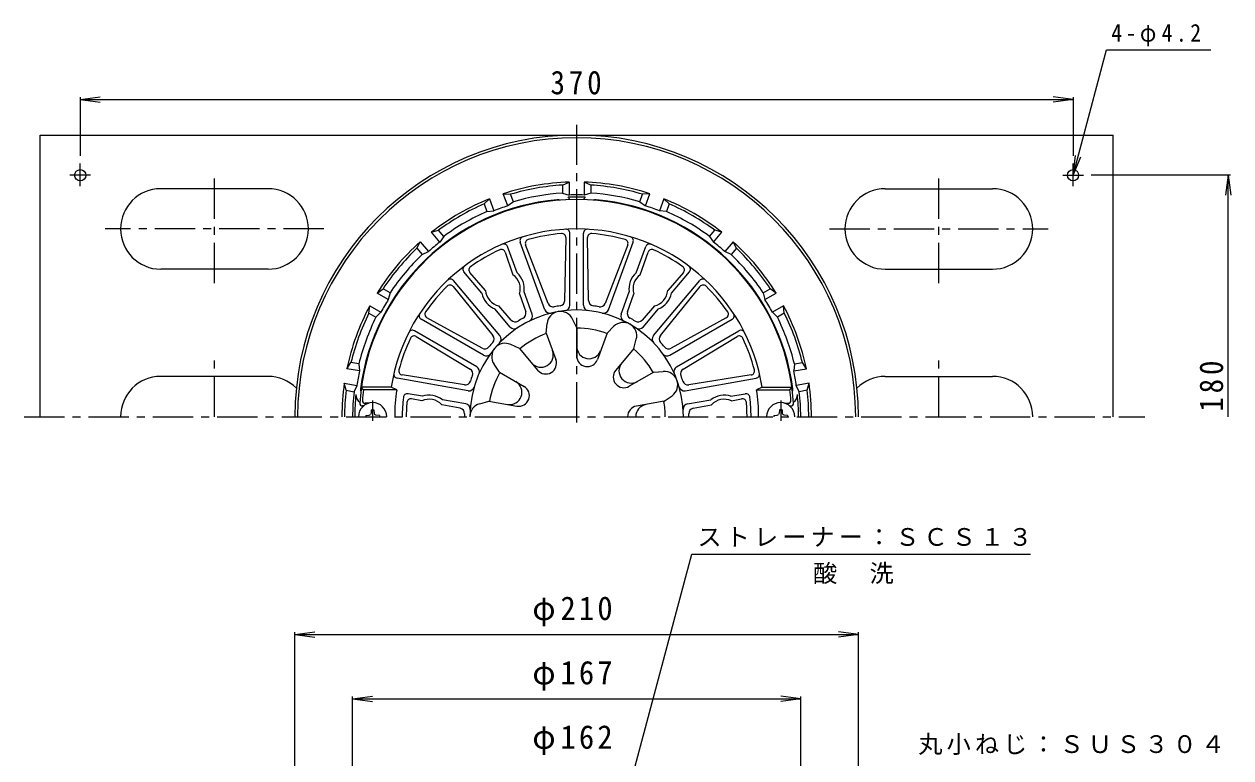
# Model space of a CAD drawing. Units: millimetres, scale not verified. Extents: x -243 to 233, y -346 to 418.
# Drawn here: x -238 to 211.7, y 144.6 to 418.2 of the extents above; entities that cross this region are included whole.
import ezdxf

# ---------------------------------------------------------------- set-up
doc = ezdxf.new("R2010")
doc.units = ezdxf.units.MM
doc.header["$LTSCALE"] = 3
doc.linetypes.add('CHAIN1', pattern=[8, 5, -1, 1, -1])
for name, color, linetype, lineweight in [('0-0_通り芯', 3, 'Continuous', 9), ('0-2_仕上', 6, 'Continuous', 9), ('0-4_その他', 7, 'Continuous', 9), ('0-5_寸法', 7, 'Continuous', 9), ('0-A', 2, 'Continuous', 9)]:
    doc.layers.add(name, color=color, linetype=linetype, lineweight=lineweight)
doc.styles.add('ＭＳ ゴシック', font='')
doc.styles.get('ＭＳ ゴシック').set_extended_font_data('MS Gothic')

msp = doc.modelspace()

# ---------------------------------------------------------------- linework, layer by layer
at = {"layer": '0-0_通り芯', "linetype": 'CHAIN1'}
for p, q in [((-32.1, 380.656), (-32.1, 268.173)), ((-238.027, 271.816), (179.667, 271.816))]:
    msp.add_line(p, q, dxfattribs=at)
at = {"layer": '0-0_通り芯'}
for p, q in [((-37.35, 358.156), (-34.85, 359.272)), ((-37.35, 358.156), (-37.35, 355.15)), ((-34.85, 359.272), (-34.85, 354.46)), ((-29.35, 359.272), (-29.35, 354.46)), ((-26.85, 358.156), (-29.35, 359.272)), ((-26.85, 358.156), (-26.85, 355.15)), ((-66.563, 351.154), (-64.596, 353.058)), ((-66.563, 351.154), (-65.536, 348.329)), ((-64.596, 353.058), (-62.95, 348.535)), ((-57.782, 350.416), (-59.428, 354.939)), ((-59.428, 354.939), (-56.697, 354.745)), ((-55.669, 351.92), (-57.782, 350.416)), ((-55.669, 351.92), (-56.697, 354.745)), ((-37.35, 355.15), (-34.85, 354.46)), ((-26.85, 355.15), (-29.35, 354.46)), ((-8.531, 351.92), (-7.503, 354.745)), ((-8.531, 351.92), (-6.418, 350.416)), ((-4.772, 354.939), (-7.503, 354.745)), ((-6.418, 350.416), (-4.772, 354.939)), ((0.396, 353.058), (-1.25, 348.535)), ((2.364, 351.154), (0.396, 353.058)), ((2.364, 351.154), (1.336, 348.329)), ((-65.536, 348.329), (-62.95, 348.535)), ((1.336, 348.329), (-1.25, 348.535)), ((-86.209, 340.579), (-83.577, 341.331)), ((-83.116, 336.892), (-86.209, 340.579)), ((-81.645, 339.028), (-83.577, 341.331)), ((-81.645, 339.028), (-83.116, 336.892)), ((17.445, 339.028), (19.377, 341.331)), ((17.445, 339.028), (18.916, 336.892)), ((18.916, 336.892), (22.009, 340.579)), ((22.009, 340.579), (19.377, 341.331)), ((-91.62, 334.582), (-90.423, 337.044)), ((-91.62, 334.582), (-89.688, 332.279)), ((-90.423, 337.044), (-87.329, 333.357)), ((-89.688, 332.279), (-87.329, 333.357)), ((26.223, 337.044), (23.129, 333.357)), ((25.488, 332.279), (23.129, 333.357)), ((27.42, 334.582), (25.488, 332.279)), ((27.42, 334.582), (26.223, 337.044)), ((-106.465, 317.926), (-104.248, 319.533)), ((-101.645, 318.03), (-104.248, 319.533)), ((37.445, 318.03), (40.048, 319.533)), ((42.265, 317.926), (40.048, 319.533)), ((-102.297, 315.519), (-106.465, 317.926)), ((-101.645, 318.03), (-102.297, 315.519)), ((37.445, 318.03), (38.097, 315.519)), ((38.097, 315.519), (42.265, 317.926)), ((-109.498, 310.439), (-109.215, 313.162)), ((-109.498, 310.439), (-106.895, 308.936)), ((-109.215, 313.162), (-105.047, 310.756)), ((-106.895, 308.936), (-105.047, 310.756)), ((45.015, 313.162), (40.847, 310.756)), ((42.695, 308.936), (40.847, 310.756)), ((45.298, 310.439), (42.695, 308.936)), ((45.298, 310.439), (45.015, 313.162)), ((-117.75, 289.711), (-116.217, 291.979)), ((-113.011, 288.875), (-117.75, 289.711)), ((-113.257, 291.457), (-116.217, 291.979)), ((-113.257, 291.457), (-113.011, 288.875)), ((49.057, 291.457), (48.811, 288.875)), ((48.811, 288.875), (53.55, 289.711)), ((49.057, 291.457), (52.017, 291.979)), ((53.55, 289.711), (52.017, 291.979)), ((-118.706, 284.294), (-113.966, 283.458)), ((-118.04, 281.638), (-118.706, 284.294)), ((-115.08, 281.116), (-113.966, 283.458)), ((54.506, 284.294), (49.766, 283.458)), ((50.88, 281.116), (49.766, 283.458)), ((53.84, 281.638), (54.506, 284.294)), ((-118.04, 281.638), (-115.08, 281.116)), ((53.84, 281.638), (50.88, 281.116))]:
    msp.add_line(p, q, dxfattribs=at)
for centre, radius, start, end in [((-32.1, 271.816), 105, 0, 180), ((-32.1, 271.816), 104, 0, 180), ((-32.1, 271.816), 87.5, 91.80103, 108.19896), ((-32.1, 271.816), 86.5, 93.47961, 106.52036), ((-32.1, 271.816), 87.5, 71.80104, 88.19897), ((-32.1, 271.816), 86.5, 73.47964, 86.52039), ((-32.1, 271.816), 81.222, 95.13423, 172.65509), ((-32.1, 271.816), 87.5, 111.80103, 128.19896), ((-32.1, 271.816), 86.5, 113.47961, 126.52036), ((-32.1, 271.816), 83.5, 93.6048, 106.39519), ((-39.1, 349.723), 3, 72.56505, 95.13419), ((-32.1, 271.816), 81.867, 87.78403, 92.21597), ((-38.514, 350.631), 4.416, 29.04991, 42.62891), ((-32.1, 271.816), 82.69, 88.09418, 91.90582), ((-25.686, 350.631), 4.416, 137.37109, 150.94998), ((-32.1, 271.816), 83.5, 73.60481, 86.3952), ((-25.1, 349.723), 3, 84.86581, 107.43559), ((-32.1, 271.816), 81.222, 7.34491, 84.86577), ((-32.1, 271.816), 87.5, 51.80104, 68.19897), ((-32.1, 271.816), 86.5, 53.47964, 66.52039), ((-32.1, 271.816), 83.5, 113.6048, 126.39519), ((-32.1, 271.816), 82.69, 110, 111.90582), ((-32.1, 271.816), 82.69, 108.09416, 109.99998), ((-32.1, 271.816), 82.69, 70.00002, 71.90584), ((-32.1, 271.816), 82.69, 68.09418, 70), ((-32.1, 271.816), 83.5, 53.60481, 66.3952), ((-32.1, 271.816), 87.5, 131.80103, 148.19896), ((-32.1, 271.816), 86.5, 133.47961, 146.52036), ((-32.1, 271.816), 82.69, 130, 131.90582), ((-32.1, 271.816), 82.69, 128.09416, 129.99998), ((-32.1, 271.816), 82.69, 50.00002, 51.90584), ((-32.1, 271.816), 82.69, 48.09418, 50), ((-32.1, 271.816), 87.5, 31.80104, 48.19897), ((-32.1, 271.816), 86.5, 33.47964, 46.52039), ((-32.1, 271.816), 83.5, 133.6048, 146.39519), ((-32.1, 271.816), 83.5, 33.60481, 46.3952), ((-32.1, 271.816), 82.69, 148.09416, 149.99998), ((-32.1, 271.816), 82.69, 30.00002, 31.90584), ((-32.1, 271.816), 87.5, 151.80103, 168.19896), ((-32.1, 271.816), 86.5, 153.47961, 166.52036), ((-32.1, 271.816), 82.69, 150, 151.90582), ((-32.1, 271.816), 82.69, 28.09418, 30), ((-32.1, 271.816), 87.5, 11.80104, 28.19897), ((-32.1, 271.816), 86.5, 13.47964, 26.52039), ((-32.1, 271.816), 83.5, 153.6048, 166.39519), ((-32.1, 271.816), 83.5, 13.60481, 26.3952), ((-32.1, 271.816), 82.69, 168.09416, 169.99998), ((-32.1, 271.816), 82.69, 10.00002, 11.90584), ((-32.1, 271.816), 87.5, 171.80103, 180), ((-32.1, 271.816), 82.69, 170, 171.90582), ((-32.1, 271.816), 82.69, 8.09418, 10), ((-32.1, 271.816), 87.5, 0, 8.19897), ((-32.1, 271.816), 86.5, 173.47961, 180), ((-32.1, 271.816), 83.5, 173.6048, 180), ((-32.1, 271.816), 82.69, 174.2384, 180), ((-111.387, 279.816), 3, 174.23843, 239.30704), ((-109.68, 281.816), 3, 172.65503, 195.22437), ((45.48, 281.816), 3, 344.77563, 7.34497), ((47.187, 279.816), 3, 300.69263, 5.76157), ((-32.1, 271.816), 82.69, 0, 5.7616), ((-32.1, 271.816), 83.5, 0, 6.3952), ((-32.1, 271.816), 86.5, 0, 6.52039)]:
    msp.add_arc(centre, radius, start, end, dxfattribs=at)
at = {"layer": '0-2_仕上'}
for p, q in [((-36.13, 338.559), (-36.568, 315.08)), ((-34.6, 313.355), (-34.6, 340.199)), ((-29.6, 313.355), (-29.6, 340.199)), ((-27.634, 315.08), (-28.07, 338.56)), ((-58.715, 333.155), (-55.829, 324.741)), ((-54.267, 325.41), (-57.838, 335.22)), ((-43.958, 311.705), (-53.139, 336.93)), ((-42.701, 313.998), (-51.14, 335.913)), ((-13.06, 335.912), (-21.501, 313.999)), ((-20.242, 311.705), (-11.061, 336.93)), ((-9.933, 325.41), (-6.362, 335.22)), ((-8.373, 324.74), (-5.485, 333.156)), ((-67.431, 317.81), (-74.141, 325.807)), ((-66.07, 318.826), (-71.915, 325.535)), ((7.714, 325.535), (1.871, 318.828)), ((3.231, 317.811), (9.941, 325.807)), ((-78.089, 320.353), (-63.332, 302.086)), ((-60.716, 302.029), (-77.971, 322.593)), ((-3.484, 302.029), (13.771, 322.593)), ((-0.869, 302.088), (13.89, 320.354)), ((-53.373, 317.582), (-51.096, 310.943)), ((-48.656, 309.995), (-51.682, 318.306)), ((-15.543, 309.995), (-12.518, 318.307)), ((-13.106, 310.944), (-10.828, 317.585)), ((-56.886, 305.243), (-62.571, 312.019)), ((-56.489, 307.829), (-61.101, 313.123)), ((-3.101, 313.122), (-7.713, 307.83)), ((-7.314, 305.243), (-1.629, 312.019)), ((-66.824, 294.75), (-90.071, 308.172)), ((-67.335, 297.315), (-87.887, 308.678)), ((-43.466, 302.986), (-43.116, 306.558)), ((-32.08, 304.994), (-33.631, 308.23)), ((2.624, 294.75), (25.872, 308.172)), ((23.686, 308.678), (3.134, 297.317)), ((-69.324, 290.42), (-92.571, 303.842)), ((-91.917, 301.697), (-71.802, 289.579)), ((-43.466, 302.986), (-39.852, 293.076)), ((-32.08, 304.994), (-32.086, 294.445)), ((-20.771, 303), (-24.373, 293.085)), ((-20.771, 303), (-18.207, 305.511)), ((5.124, 290.42), (28.372, 303.842)), ((7.601, 289.581), (27.717, 301.697)), ((-53.411, 297.245), (-56.68, 298.727)), ((-53.411, 297.245), (-46.635, 289.16)), ((-10.758, 297.219), (-17.544, 289.142)), ((-10.758, 297.219), (-9.866, 300.695)), ((-60.843, 288.387), (-62.871, 291.349)), ((-60.843, 288.387), (-51.704, 283.118)), ((-3.377, 288.422), (-12.509, 283.142)), ((-3.377, 288.422), (0.202, 288.697)), ((-72.574, 281.491), (-99.01, 286.152)), ((-73.932, 283.726), (-97.13, 287.375)), ((8.374, 281.491), (34.81, 286.152)), ((32.93, 287.375), (9.732, 283.728)), ((-111.508, 281.816), (-112.364, 282.816)), ((-101.23, 282.816), (-112.364, 282.816)), ((-99.18, 281.816), (-111.508, 281.816)), ((-99.18, 281.816), (-101.23, 282.816)), ((-89.598, 279.415), (-94.945, 280.358)), ((0.578, 277.557), (3.496, 279.647)), ((25.398, 279.415), (30.745, 280.358)), ((37.03, 282.816), (34.98, 281.816)), ((34.98, 281.816), (47.308, 281.816)), ((37.03, 282.816), (48.164, 282.816)), ((47.308, 281.816), (48.164, 282.816)), ((-111.542, 275.816), (-111.943, 275.816)), ((-109.742, 276.816), (-110.874, 276.816)), ((-89.798, 277.729), (-93.595, 278.472)), ((-75.483, 274.931), (-82.374, 276.278)), ((-73.442, 276.567), (-82.153, 278.103)), ((-68.228, 276.631), (-64.771, 277.597)), ((-64.771, 277.597), (-54.383, 275.759)), ((-64.771, 277.597), (-54.383, 275.758)), ((0.578, 277.557), (-9.812, 275.732)), ((9.242, 276.567), (17.953, 278.103)), ((11.283, 274.931), (18.174, 276.278)), ((25.598, 277.729), (29.395, 278.472)), ((45.542, 276.816), (46.674, 276.816)), ((47.342, 275.816), (47.744, 275.816))]:
    msp.add_line(p, q, dxfattribs=at)
at = {"layer": '0-2_仕上', "color": 4, "linetype": 'CHAIN1'}
for p, q in [((-108.141, 277.848), (-108.141, 270.296)), ((43.941, 277.848), (43.941, 270.296))]:
    msp.add_line(p, q, dxfattribs=at)
at = {"layer": '0-2_仕上', "color": 4}
for p, q in [((-110.641, 272.312), (-109.391, 272.334)), ((-110.641, 272.312), (-110.641, 271.816)), ((-109.391, 272.334), (-108.892, 272.566)), ((-108.66, 273.065), (-108.892, 272.566)), ((-108.638, 274.316), (-108.66, 273.065)), ((-107.623, 273.065), (-107.39, 272.566)), ((-106.892, 272.334), (-107.39, 272.566)), ((-105.641, 272.312), (-106.892, 272.334)), ((-105.641, 272.312), (-105.641, 271.816)), ((41.441, 272.312), (42.692, 272.334)), ((41.441, 272.312), (41.441, 271.816)), ((42.692, 272.334), (43.19, 272.566)), ((43.423, 273.065), (43.19, 272.566)), ((44.438, 274.316), (44.46, 273.065)), ((44.46, 273.065), (44.692, 272.566)), ((45.191, 272.334), (44.692, 272.566)), ((46.441, 272.312), (45.191, 272.334)), ((46.441, 272.312), (46.441, 271.816))]:
    msp.add_line(p, q, dxfattribs=at)
for points in [[(-108.638, 274.316), (-107.645, 274.316), (-107.623, 273.065)], [(44.438, 274.316), (43.445, 274.316), (43.423, 273.065)]]:
    msp.add_lwpolyline(points, dxfattribs=at)
at = {"layer": '0-2_仕上'}
for centre, radius, start, end in [((-32.1, 271.816), 81, 3.58333, 176.41667), ((-32.1, 271.816), 70, 9.04109, 170.95891), ((-51.73, 337.443), 1.5, 106.65216, 199.9998), ((-49.74, 336.452), 1.5, 105.26517, 201.06674), ((-32.1, 271.816), 68.5, 94.73465, 105.2653), ((-37.63, 338.587), 1.5, 358.93309, 94.73466), ((-36.1, 340.199), 1.5, 0.00003, 93.34767), ((-28.1, 340.199), 1.5, 86.65216, 179.9998), ((-26.57, 338.587), 1.5, 85.26517, 181.06674), ((-32.1, 271.816), 68.5, 74.73465, 85.2653), ((-14.459, 336.452), 1.5, 338.93309, 74.73466), ((-12.47, 337.443), 1.5, 340.00003, 73.34767), ((-32.1, 271.816), 68.5, 114.73465, 125.2653), ((-60.134, 332.669), 1.5, 18.93309, 114.73466), ((-59.247, 334.707), 1.5, 20.00003, 113.34767), ((-4.953, 334.707), 1.5, 66.65216, 159.9998), ((-4.066, 332.669), 1.5, 65.26517, 161.06674), ((-32.1, 271.816), 68.5, 54.73465, 65.2653), ((-72.991, 326.771), 1.5, 126.65216, 219.9998), ((-70.783, 326.52), 1.5, 125.26517, 221.06674), ((-59.6, 319.447), 6.5, 343.32899, 54.53679), ((-59.6, 319.447), 8, 351.80348, 48.19662), ((-4.6, 319.447), 8, 131.80391, 188.19615), ((-4.6, 319.447), 6.5, 125.47876, 196.64468), ((6.583, 326.52), 1.5, 318.93309, 54.73466), ((8.792, 326.771), 1.5, 320.00003, 53.34767), ((-32.1, 271.816), 68.5, 134.73465, 145.2653), ((-79.256, 319.411), 1.5, 38.93309, 134.73466), ((-79.12, 321.629), 1.5, 40.00003, 133.34767), ((14.92, 321.629), 1.5, 46.65216, 139.9998), ((15.056, 319.411), 1.5, 45.26517, 141.06674), ((-32.1, 271.816), 68.5, 34.73465, 45.2653), ((-59.6, 319.447), 8, 191.80391, 248.19615), ((-59.6, 319.447), 6.5, 185.47876, 256.64468), ((-38.567, 315.117), 2, 278.49483, 358.93304), ((-25.632, 315.117), 2, 181.06679, 261.505), ((-4.6, 319.447), 6.5, 283.32899, 354.53679), ((-4.6, 319.447), 8, 291.80348, 348.19662), ((-87.16, 309.991), 1.5, 145.26517, 241.06674), ((-32.1, 271.816), 39.782, 0, 180), ((-52.987, 310.294), 2, 298.49483, 18.93304), ((-42.078, 312.389), 2, 199.99982, 283.81703), ((-38.14, 306.069), 5, 25.60904, 174.39096), ((-40.832, 314.718), 2, 201.06679, 281.505), ((-32.1, 271.816), 41.782, 98.49481, 101.50516), ((-36.6, 313.355), 2, 276.1828, 0.00002), ((-27.6, 313.355), 2, 179.99982, 263.81703), ((-32.1, 271.816), 41.782, 78.49481, 81.50516), ((-23.367, 314.718), 2, 258.49483, 338.93304), ((-22.121, 312.389), 2, 256.1828, 340.00002), ((-11.212, 310.294), 2, 161.06679, 241.505), ((22.961, 309.991), 1.5, 298.93309, 34.73466), ((-89.321, 309.471), 1.5, 146.65216, 239.9998), ((-54.979, 309.144), 2, 221.06679, 301.505), ((-32.1, 271.816), 41.782, 118.49481, 121.50516), ((-50.536, 309.311), 2, 296.1828, 20.00002), ((-14.709, 301.938), 5, 345.60904, 134.39096), ((-13.664, 309.311), 2, 159.99982, 243.81703), ((-32.1, 271.816), 41.782, 58.49481, 61.50516), ((-9.22, 309.144), 2, 238.49483, 318.93304), ((25.122, 309.471), 1.5, 300.00003, 33.34767), ((-93.321, 302.543), 1.5, 60.00003, 153.34767), ((-92.691, 300.412), 1.5, 58.93309, 154.73466), ((-64.888, 300.829), 2, 318.49483, 38.93304), ((-62.248, 300.744), 2, 316.1828, 40.00002), ((-55.354, 306.529), 2, 219.99982, 303.81703), ((-32.1, 271.816), 33.003, 110.03459, 129.96542), ((-32.1, 271.816), 33.003, 70.03459, 89.96542), ((-8.846, 306.529), 2, 236.1828, 320.00002), ((-1.952, 300.744), 2, 139.99982, 223.81703), ((0.688, 300.829), 2, 141.06679, 221.505), ((28.491, 300.412), 1.5, 25.26517, 121.06674), ((29.122, 302.543), 1.5, 26.65216, 119.9998), ((-32.1, 271.816), 68.5, 154.73465, 165.2653), ((-66.367, 299.068), 2, 241.06679, 321.505), ((-32.1, 271.816), 41.782, 138.49481, 141.50516), ((-58.745, 294.173), 5, 65.60904, 214.39096), ((-27.48, 298.015), 4.604, 179.9653, 340.03455), ((-32.1, 271.816), 33.003, 30.03459, 49.96542), ((-32.1, 271.816), 41.782, 38.49481, 41.50516), ((2.167, 299.068), 2, 218.49483, 298.93304), ((-32.1, 271.816), 68.5, 14.73465, 25.2653), ((-65.824, 296.482), 2, 239.99982, 323.81703), ((-45.402, 294.855), 4.604, 219.9653, 20.03455), ((-43.588, 291.714), 3.976, 219.96532, 20.03438), ((-28.11, 294.443), 3.976, 179.96532, 340.03438), ((1.624, 296.482), 2, 216.1828, 300.00002), ((-98.75, 287.629), 1.5, 166.65216, 259.9998), ((-96.897, 288.857), 1.5, 165.26517, 261.06674), ((-72.834, 287.866), 2, 338.49483, 58.93304), ((-70.324, 288.688), 2, 336.1828, 60.00002), ((-32.1, 271.816), 33.003, 150.03459, 169.96542), ((-14.499, 286.584), 3.976, 139.96532, 300.03438), ((-11.72, 288.916), 4.604, 139.9653, 300.03455), ((0.585, 283.712), 5, 305.60904, 94.39096), ((6.124, 288.688), 2, 119.99982, 203.81703), ((8.634, 287.866), 2, 121.06679, 201.505), ((32.697, 288.857), 1.5, 278.93309, 14.73466), ((34.55, 287.629), 1.5, 280.00003, 13.34767), ((-73.621, 285.704), 2, 261.06679, 341.505), ((-32.1, 271.816), 41.782, 158.49481, 161.50516), ((-57.099, 280.915), 4.604, 259.9653, 60.03455), ((-32.1, 271.816), 41.782, 18.49481, 21.50516), ((9.421, 285.704), 2, 198.49483, 278.93304), ((-44.753, 271.816), 67.5, 171.48038, 174.82346), ((-32.1, 271.816), 67.822, 171.52104, 180), ((-32.1, 271.816), 65, 173.61156, 180), ((-95.206, 278.881), 1.5, 80.00015, 173.61131), ((-87.1, 271.816), 8, 51.80391, 108.19601), ((-72.227, 283.46), 2, 259.99982, 343.81703), ((-53.69, 279.674), 3.976, 259.96532, 60.03438), ((8.027, 283.46), 2, 196.1828, 280.00002), ((22.9, 271.816), 8, 71.80394, 128.19604), ((31.006, 278.881), 1.5, 6.38869, 99.99985), ((-32.1, 271.816), 65, 0, 6.38844), ((-32.1, 271.816), 67.822, 0, 8.47896), ((-19.447, 271.816), 67.5, 5.17654, 8.51962), ((-111.944, 276.816), 1, 176.41666, 270.00101), ((-110.981, 277.816), 1, 174.8239, 276.14325), ((-32.1, 271.816), 63.5, 175.20378, 180), ((-93.883, 277), 1.5, 78.93832, 175.20361), ((-87.1, 271.816), 6.5, 43.35518, 114.52148), ((-75.867, 272.966), 2, 358.49515, 78.93336), ((-73.789, 274.597), 2, 356.18312, 80.00034), ((-66.882, 271.815), 5, 105.60904, 179.99759), ((-9.124, 271.816), 3.976, 99.96532, 180), ((-5.496, 271.816), 4.604, 99.9653, 180), ((-32.1, 271.816), 33.003, 0.00006, 9.96542), ((9.59, 274.597), 2, 99.99982, 183.81703), ((11.667, 272.966), 2, 101.06679, 181.505), ((22.9, 271.816), 6.5, 65.47845, 136.64476), ((29.683, 277), 1.5, 4.79639, 101.06168), ((-32.1, 271.816), 63.5, 0, 4.79622), ((46.782, 277.816), 1, 263.85576, 5.1761), ((47.744, 276.816), 1, 269.998, 3.58334), ((-32.1, 271.816), 41.782, 178.49484, 180), ((-32.1, 271.816), 41.782, 0, 1.50516)]:
    msp.add_arc(centre, radius, start, end, dxfattribs=at)
at = {"layer": '0-2_仕上', "color": 4}
for centre in [(-108.141, 271.816), (43.941, 271.816)]:
    msp.add_arc(centre, 5.25, 0, 180, dxfattribs=at)
at = {"layer": '0-4_その他'}
for p, q in [((-217.1, 390.076), (-209.664, 391.055)), ((-217.1, 390.976), (-217.1, 369.062)), ((-217.1, 390.076), (152.9, 390.076)), ((-217.1, 390.076), (-209.664, 389.097)), ((152.9, 390.076), (145.464, 391.055)), ((152.9, 390.076), (145.464, 389.097)), ((152.9, 390.976), (152.9, 369.062)), ((211.65, 361.816), (159.636, 361.816)), ((210.75, 361.816), (211.729, 354.38)), ((-137.1, 190.609), (-129.664, 191.588)), ((-137.1, -25.891), (-137.1, 191.509)), ((-137.1, 190.609), (72.9, 190.609)), ((-137.1, 190.609), (-129.664, 189.63)), ((72.9, 190.609), (65.464, 191.588)), ((72.9, 190.609), (65.464, 189.63)), ((72.9, -25.891), (72.9, 191.509)), ((-115.6, 166.609), (-108.164, 167.588)), ((-115.6, -17.891), (-115.6, 167.509)), ((-115.6, 166.609), (51.4, 166.609)), ((-115.6, 166.609), (-108.164, 165.63)), ((51.4, 166.609), (43.964, 167.588)), ((51.4, 166.609), (43.964, 165.63)), ((51.4, -17.891), (51.4, 167.509))]:
    msp.add_line(p, q, dxfattribs=at)
msp.add_lwpolyline([(210.75, 271.816), (210.75, 361.816), (209.771, 354.38)], dxfattribs=at)
at = {"layer": '0-5_寸法'}
for p, q in [((152.9, 361.816), (165.428, 408.57)), ((165.428, 408.57), (204.209, 408.57)), ((152.9, 361.816), (153.879, 369.251)), ((152.9, 361.816), (155.77, 368.745)), ((-18.547, 110.964), (10.832, 220.609)), ((10.832, 220.609), (137.107, 220.609))]:
    msp.add_line(p, q, dxfattribs=at)
at = {"layer": '0-A'}
for p, q in [((167.9, 271.816), (167.9, 376.816)), ((-217.1, 357.807), (-217.1, 366.241)), ((152.9, 357.807), (152.9, 366.241)), ((-213.269, 361.816), (-221, 361.816)), ((149.069, 361.816), (156.8, 361.816)), ((-147.1, 356.816), (-187.1, 356.816)), ((82.9, 356.816), (122.9, 356.816)), ((-147.1, 326.816), (-187.1, 326.816)), ((82.9, 326.816), (122.9, 326.816)), ((-147.1, 286.816), (-187.1, 286.816)), ((82.9, 286.816), (122.9, 286.816))]:
    msp.add_line(p, q, dxfattribs=at)
at = {"layer": '0-A', "linetype": 'CHAIN1'}
for p, q in [((-167.1, 321.594), (-167.1, 363.053)), ((102.9, 321.594), (102.9, 363.053)), ((-126.333, 341.816), (-207.795, 341.816)), ((62.133, 341.816), (143.595, 341.816)), ((-167.1, 271.816), (-167.1, 293.053)), ((102.9, 271.816), (102.9, 293.053))]:
    msp.add_line(p, q, dxfattribs=at)
at = {"layer": '0-A'}
msp.add_lwpolyline([(-232.1, 271.816), (-232.1, 376.816), (167.9, 376.816)], dxfattribs=at)
for centre in [(-217.1, 361.816), (152.9, 361.816)]:
    msp.add_circle(centre, 2.1, dxfattribs=at)
for centre, start, end in [((-187.1, 341.816), 90, 270), ((-147.1, 341.816), 270, 90), ((82.9, 341.816), 90, 270), ((122.9, 341.816), 270, 90), ((-187.1, 271.816), 90, 180), ((-147.1, 271.816), 45.33984, 90), ((82.9, 271.816), 90, 134.66016), ((122.9, 271.816), 0, 90)]:
    msp.add_arc(centre, 15, start, end, dxfattribs=at)

# ---------------------------------------------------------------- texts
at = {"layer": '0-4_その他', "color": 2, "char_height": 8.798, "attachment_point": 7, "style": 'ＭＳ ゴシック'}
for s, insert in [('\\T1.27;\\W0.9;370', (-41.85, 391.876)), ('\\T1.21;\\W0.95;φ210', (-48.6, 193.609)), ('\\T1.21;\\W0.95;φ167', (-48.6, 169.609)), ('\\T1.21;\\W0.95;φ162', (-48.6, 145.609))]:
    msp.add_mtext(s, dxfattribs=dict(at, insert=insert))
at = {"layer": '0-4_その他', "color": 2, "insert": (208.95, 273.67), "char_height": 8.798, "attachment_point": 7, "rotation": 90, "style": 'ＭＳ ゴシック'}
msp.add_mtext('\\T1.27;\\W0.9;180', dxfattribs=at)
at = {"layer": '0-5_寸法', "char_height": 6.598, "attachment_point": 7, "style": 'ＭＳ ゴシック'}
for s, insert in [('\\T1.32;\\W0.9;4-φ4.2', (167.154, 409.856)), ('\\T1.17;ストレーナー：ＳＣＳ１３', (12.939, 223.331)), ('\\T1.17;酸\u3000洗', (56.02, 209.406)), ('\\T1.17;丸小ねじ：ＳＵＳ３０４', (95.259, 145.688))]:
    msp.add_mtext(s, dxfattribs=dict(at, insert=insert))

doc.saveas('drawing.dxf')
